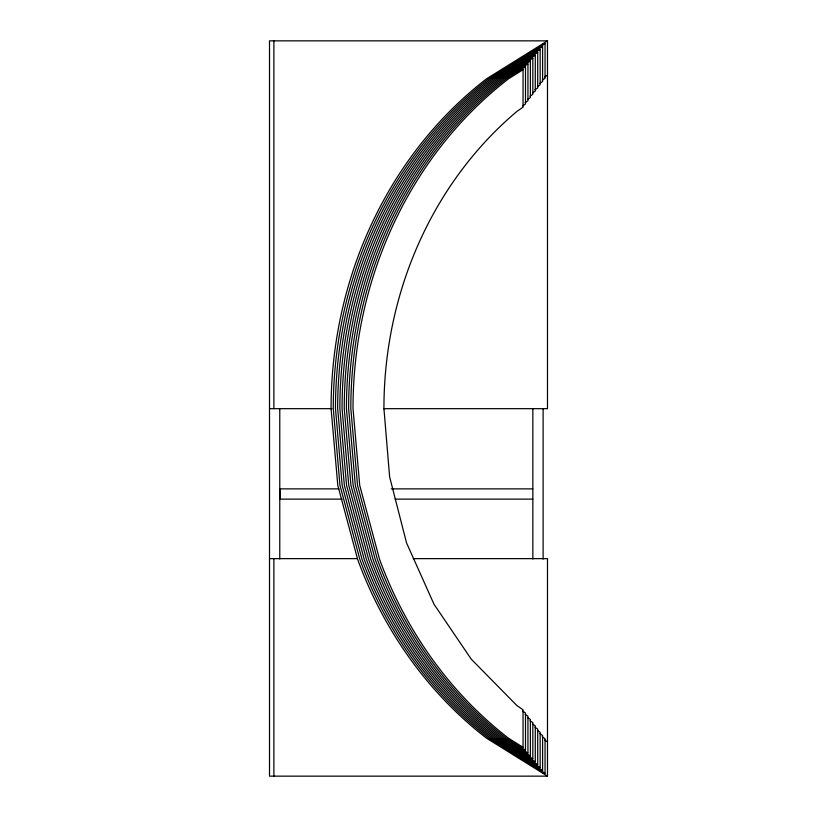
<?xml version="1.0" encoding="UTF-8"?>
<svg xmlns="http://www.w3.org/2000/svg" width="817" height="817" viewBox="0 0 817 817"><rect width="100%" height="100%" fill="white"/><g stroke="black" fill="none" stroke-linecap="round" stroke-linejoin="round"><path stroke-width="1.23" d="M544.714 76.982L547.492 75.052M542.263 80.189L545.051 78.258L545.051 43.74L542.856 43.74M539.823 83.405L542.6 81.475L542.6 46.62L540.415 46.62M537.382 86.612L540.16 84.682L540.16 49.51L537.964 49.51M534.931 89.829L537.719 87.899L537.719 52.4L535.523 52.4M532.49 93.036L535.278 91.116L535.278 55.29L533.082 55.29M530.049 96.253L532.827 94.323L532.827 58.17L530.631 58.17M527.598 99.46L530.386 97.54L530.386 61.061L528.191 61.061M525.157 102.676L527.945 100.746L527.945 63.951L525.75 63.951M522.717 105.883L525.494 103.963L525.494 66.831L523.299 66.831M383.612 408.674L547.492 408.674L547.492 40.85L486.656 78.728A402.005 363.402 -90 0 0 331.079 408.5L337.789 485.369L357.652 559.4A402.005 363.402 -90 0 0 486.656 738.272L547.492 776.15L547.492 558.634L413.198 558.634M545.051 43.74L488.852 78.728A402.005 363.402 -90 0 0 333.275 408.5L339.974 485.369L359.848 559.4A402.005 363.402 90 0 0 488.852 738.272L545.051 773.26L545.051 738.742L542.263 736.811M542.6 46.62L491.048 78.728A402.005 363.402 -90 0 0 335.47 408.5L342.17 485.369L362.043 559.4A402.005 363.402 90 0 0 491.048 738.272L542.6 770.38L542.6 735.525L539.823 733.595M540.16 49.51L493.233 78.728A402.005 363.402 -90 0 0 337.656 408.5L344.365 485.369L364.229 559.4A402.005 363.402 -90 0 0 493.233 738.272L540.16 767.49L540.16 732.318L537.382 730.388M537.719 52.4L495.429 78.728A402.005 363.402 -90 0 0 339.852 408.5L346.561 485.369L366.425 559.4A402.005 363.402 -90 0 0 495.429 738.272L537.719 764.6L537.719 729.101L534.931 727.171M535.278 55.29L497.624 78.728A402.005 363.402 -90 0 0 342.047 408.5L348.747 485.369L368.62 559.4A402.005 363.402 -90 0 0 497.624 738.272L535.278 761.71L535.278 725.884L532.49 723.964M532.827 58.17L499.82 78.728A402.005 363.402 -90 0 0 344.243 408.5L350.942 485.369L370.816 559.4A402.005 363.402 -90 0 0 499.82 738.272L532.827 758.83L532.827 722.677L530.049 720.747M530.386 61.061L502.006 78.728A402.005 363.402 -90 0 0 346.428 408.5L353.138 485.369L373.012 559.4A402.005 363.402 90 0 0 502.006 738.272L530.386 755.939L530.386 719.46L527.598 717.54M527.945 63.951L504.201 78.728A402.005 363.402 -90 0 0 348.624 408.5L355.334 485.369L375.197 559.4A402.005 363.402 90 0 0 504.201 738.272L527.945 753.049L527.945 716.254L525.157 714.324M525.494 66.831L506.397 78.728A402.005 363.402 -90 0 0 350.82 408.5L357.529 485.369L377.393 559.4A402.005 363.402 90 0 0 506.397 738.272L525.494 750.169L525.494 713.037L522.717 711.117M523.054 69.721L508.593 78.728A402.005 363.402 -90 0 0 353.015 408.5L359.715 485.369L379.588 559.4A402.005 363.402 90 0 0 508.593 738.272L523.054 747.279L523.054 709.83L516.875 705.551L471.225 659.135L434.021 604.263L406.509 542.794L389.617 476.801L383.929 408.5A373.532 337.666 -90 0 1 516.875 111.449L523.054 107.17L523.054 69.721L520.858 69.721M547.492 40.85L269.508 40.85L269.508 776.15L547.492 776.15M269.508 408.674L331.906 408.674M279.771 488.872L338.922 488.872M391.231 488.872L532.847 488.872M279.771 499.126L342.078 499.126M395.06 499.126L532.847 499.126M269.508 558.634L357.448 558.634M520.858 747.279L523.054 747.279M523.299 750.169L525.494 750.169M525.75 753.049L527.945 753.049M528.191 755.939L530.386 755.939M530.631 758.83L532.827 758.83M533.082 761.71L535.278 761.71M535.523 764.6L537.719 764.6M537.964 767.49L540.16 767.49M540.415 770.38L542.6 770.38M542.856 773.26L545.051 773.26M544.714 740.018L547.492 741.948M543.111 408.5L543.111 559.134M532.847 408.561L532.847 559.002M280.241 488.872L280.241 499.126M279.771 408.561L279.771 559.002M273.889 40.85L273.889 408.674M273.889 558.634L273.889 776.15"/></g></svg>
